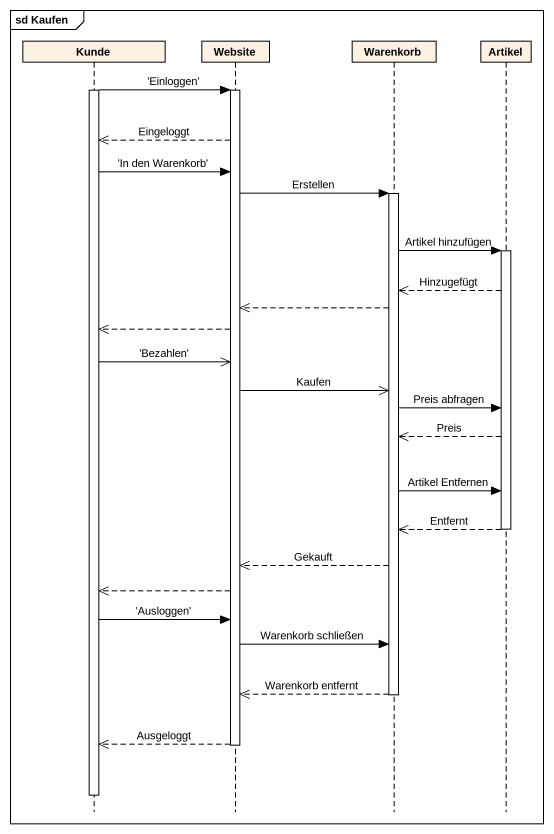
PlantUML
@startuml
mainframe sd Kaufen
hide footbox
participant Kunde
participant Website
participant Warenkorb
participant Artikel

activate Kunde
Kunde -> Website : 'Einloggen'
activate Website
Website -->> Kunde : Eingeloggt
Kunde -> Website : 'In den Warenkorb'
Website -> Warenkorb : Erstellen
activate Warenkorb
Warenkorb -> Artikel : Artikel hinzufügen
activate Artikel
Artikel -->> Warenkorb : Hinzugefügt
Warenkorb -->> Website
Website -->> Kunde
Kunde ->> Website : 'Bezahlen'
Website ->> Warenkorb : Kaufen
Warenkorb -> Artikel : Preis abfragen
Artikel -->> Warenkorb : Preis
Warenkorb -> Artikel : Artikel Entfernen
Artikel -->> Warenkorb : Entfernt
deactivate Artikel
Warenkorb -->> Website : Gekauft
Website -->> Kunde
Kunde -> Website : 'Ausloggen'
Website -> Warenkorb : Warenkorb schließen
Warenkorb -->> Website : Warenkorb entfernt
deactivate Warenkorb
Website -->> Kunde : Ausgeloggt
deactivate Website
deactivate Kunde
@enduml
